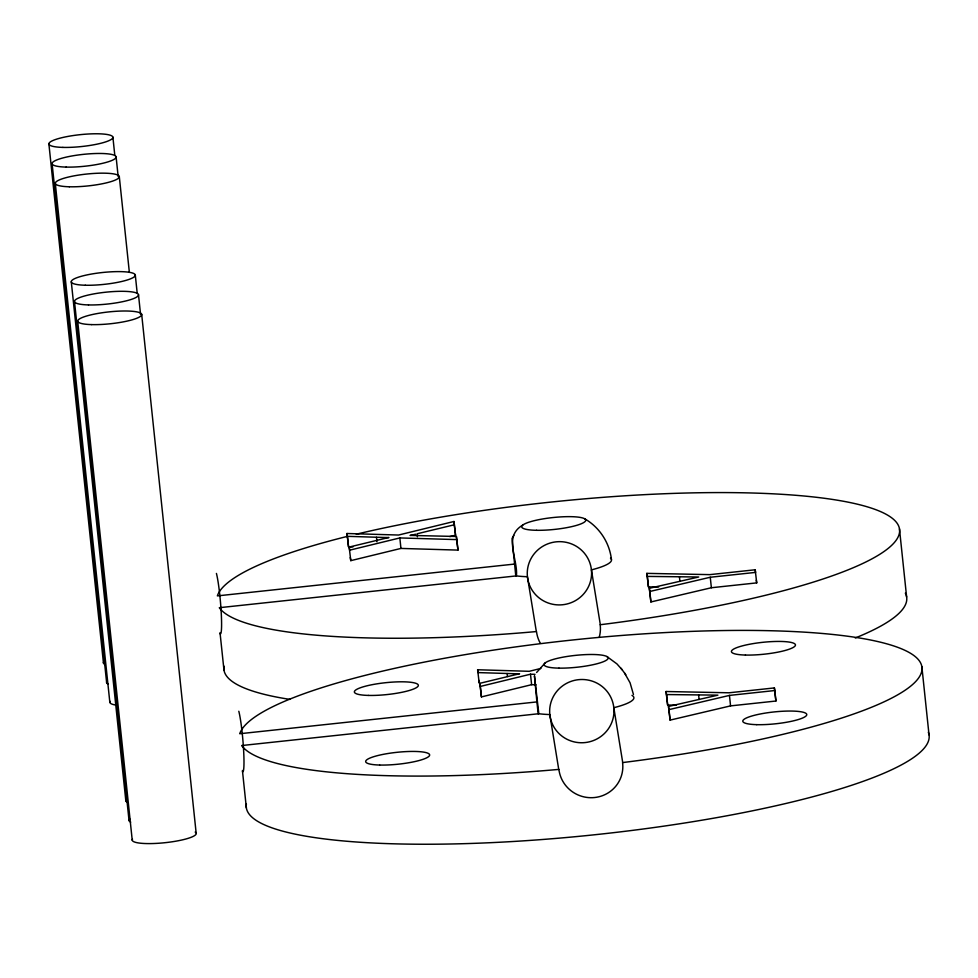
<?xml version="1.0" encoding="UTF-8"?>
<svg xmlns="http://www.w3.org/2000/svg" width="978" height="978" viewBox="0 0 978 978"><rect width="100%" height="100%" fill="white"/><g stroke="black" fill="none" stroke-linecap="round" stroke-linejoin="round"><path stroke-width="1.47" d="M513.756 535.418L512.044 538.548L515.797 576.066M536.604 672.485L545.186 662.913M522.79 525.076C503.01 536.58 518.071 558.695 516.433 575.895A53.643 9.963 -6 0 0 527.423 576.714L536.335 631.568A343.302 63.741 -6 0 1 219.28 607.705L516.433 575.895M449.819 536.604L455.565 535.211L453.939 521.494L398.559 535.039L346.97 533.499L348.535 546.824L352.887 546.959M540.871 668.439L529.22 671.299L477.631 669.759L479.196 683.084L478.731 680.236M413.718 534.587L410.063 535.418L456.371 536.47L457.985 550.101L400.943 548.426L350.784 560.651L349.17 547.057L384.244 538.585A101.736 18.888 -6 0 1 387.74 537.79L388.938 537.533A121.248 22.518 -6 0 1 384.391 537.484L347.434 536.335L346.97 533.499M456.885 539.611L399.843 537.937L349.672 550.174L349.17 547.057M454.464 524.734L417.08 533.792L417.398 536.788M536.115 684.82L531.604 684.686L481.433 696.911L479.831 683.316L514.905 674.844A101.736 18.888 -6 0 1 518.401 674.05L519.587 673.793A121.248 22.518 -6 0 1 515.051 673.744L478.083 672.595L477.631 669.759M481.433 696.911L480.332 686.434L530.504 674.197L535.015 674.331M415.43 534.184L414.586 534.379M755.187 569.783L756.715 582.888L711.373 587.741L650.896 601.959L649.795 591.482L710.26 577.252L755.615 572.399L755.187 569.783L709.845 574.636L646.849 573.365L648.451 586.898L658.659 587.032M670.089 720.114L668.989 709.625L729.466 695.407L774.808 690.541L775.909 701.03L730.566 705.884L670.089 720.114L668.475 706.446L717.901 695.138L666.544 694.551L666.042 691.507L729.038 692.791L774.38 687.925L774.808 690.541M650.896 601.959L649.282 588.304L698.708 576.996L647.35 576.409L646.849 573.365M514.514 564.074L217.361 595.895A343.302 63.741 -6 0 1 347.373 536.384M538.829 713.72L241.664 745.542A343.302 63.741 -6 0 0 558.731 769.405L549.819 714.551A53.643 9.963 -6 0 1 538.829 713.72L534.453 675.835L536.91 701.911L239.744 733.732A343.302 63.741 -6 0 1 580.981 639.123A343.302 63.741 -6 0 1 921.374 664.747A343.302 63.741 -6 0 1 622.729 762.559L613.817 707.705A32.188 31.626 -9.2 0 0 562.949 685.602A32.188 31.626 -9.2 0 0 568.683 740.077A32.188 31.626 -9.2 0 0 613.817 707.705A53.643 9.963 -6 0 0 631.971 695.37M666.042 691.507L667.644 705.04L676.397 705.162M606.91 656.544L616.922 663.891L622.142 669.771M584.514 518.707C599.343 527.056 609.575 542.668 611.446 559.563M624.575 673.084L630.076 682.803L633.463 694.514M621.018 668.255L625.773 674.698M756.287 580.272L756.715 582.888M775.909 701.03L774.38 687.925M649.282 588.304L649.795 591.482M668.475 706.446L668.989 709.625M455.565 535.211L453.939 521.494M457.985 550.101L456.371 536.47M479.831 683.316L480.332 686.434M350.271 557.546L350.784 560.651M538.193 713.903L536.91 701.911M921.863 666.703L929.027 734.845M899.467 528.866L906.63 597.008M729.466 695.407L730.566 705.884M710.26 577.252L711.373 587.741M698.634 695.016L699.111 699.502M679.441 576.861L679.918 581.36M666.544 694.551L667.644 705.04M647.35 576.409L648.451 586.898M530.504 674.197L531.604 684.686M507.142 673.536L507.46 676.531M399.843 537.937L400.943 548.426M376.481 537.277L376.958 541.763M347.434 536.335L348.535 546.824M242.422 770.505L246.37 807.938M220.026 632.668L223.974 670.101M141.688 314.39L196.15 833.06M138.497 294.708L140.563 314.415M135.294 275.014L137.201 293.217M119.292 176.553L129.328 272.104M116.101 156.871L118.167 176.578M112.898 137.177L114.805 155.38M77.69 321.249L132.238 840.2M74.499 301.554L129.035 820.505M71.296 281.86L125.832 800.811M55.294 183.412L109.842 702.363M52.103 163.717L106.639 682.668M48.9 144.035L103.448 662.974M105.086 664.539A32.188 5.978 -6 0 1 104.181 661.434M108.289 684.233A32.188 5.978 -6 0 1 106.908 681.666M115.807 705.065A32.188 5.978 -6 0 1 110.111 701.36M195.172 832.082A32.188 5.978 -6 0 1 166.272 842.559A32.188 5.978 -6 0 1 132.507 839.197M130.685 822.07A32.188 5.978 -6 0 1 129.781 818.953M127.482 802.376A32.188 5.978 -6 0 1 126.578 799.258M905.335 593.169A343.302 63.741 -6 0 1 855.261 637.986M289.855 699.38A343.302 63.741 -6 0 1 223.999 666.128M356.298 534.208A343.302 63.741 -6 0 1 875.506 509.562A343.302 63.741 -6 0 1 600.333 624.722L591.421 569.868A32.188 31.626 -9.2 0 0 540.553 547.766A32.188 31.626 -9.2 0 0 546.286 602.24A32.188 31.626 -9.2 0 0 591.421 569.868A53.643 9.963 -6 0 0 610.48 558.157M540.321 643.255A32.152 31.467 19.9 0 1 536.506 631.556M600.174 624.734A32.152 31.467 19.9 0 1 599.282 637.094M216.419 573.426A32.152 2.836 85 0 1 221.138 611.091A32.152 2.836 85 0 1 220.099 633.768M928.318 732.277A343.302 63.741 -6 0 1 594.404 834.784A343.302 63.741 -6 0 1 246.395 803.965M622.57 762.571A32.152 31.467 19.9 0 1 594.661 797.522A32.152 31.467 19.9 0 1 558.903 769.393M238.803 711.263A32.152 2.836 85 0 1 243.534 748.928A32.152 2.836 85 0 1 242.483 771.605M62.898 147.397A32.188 5.978 -6 0 0 112.825 137.8A32.188 5.978 -6 0 0 66.969 136.602A32.188 5.978 -6 0 0 62.898 147.397M66.101 167.091A32.188 5.978 -6 0 0 116.027 157.495A32.188 5.978 -6 0 0 70.171 156.297A32.188 5.978 -6 0 0 66.101 167.091M69.304 186.774A32.188 5.978 -6 0 0 119.23 177.189A32.188 5.978 -6 0 0 73.374 175.991A32.188 5.978 -6 0 0 69.304 186.774M91.688 324.61A32.188 5.978 -6 0 0 141.614 315.026A32.188 5.978 -6 0 0 95.758 313.828A32.188 5.978 -6 0 0 91.688 324.61M88.497 304.928A32.188 5.978 -6 0 0 138.424 295.332A32.188 5.978 -6 0 0 92.568 294.133A32.188 5.978 -6 0 0 88.497 304.928M85.294 285.234A32.188 5.978 -6 0 0 135.221 275.637A32.188 5.978 -6 0 0 89.365 274.439A32.188 5.978 -6 0 0 85.294 285.234M536.592 530.296A32.188 5.978 -6 0 0 585.724 520.479A32.188 5.978 -6 0 0 538.89 519.66A32.188 5.978 -6 0 0 536.592 530.296M745.444 655.052A32.188 5.978 -6 0 0 795.371 645.456A32.188 5.978 -6 0 0 749.515 644.257A32.188 5.978 -6 0 0 745.444 655.052M368.327 695.419A32.188 5.978 -6 0 0 418.254 685.835A32.188 5.978 -6 0 0 372.398 684.637A32.188 5.978 -6 0 0 368.327 695.419M379.635 765.04A32.188 5.978 -6 0 0 429.562 755.456A32.188 5.978 -6 0 0 383.706 754.258A32.188 5.978 -6 0 0 379.635 765.04M756.752 724.661A32.188 5.978 -6 0 0 806.679 715.077A32.188 5.978 -6 0 0 760.823 713.879A32.188 5.978 -6 0 0 756.752 724.661M558.988 668.133A32.188 5.978 -6 0 0 608.12 658.316A32.188 5.978 -6 0 0 561.286 657.497A32.188 5.978 -6 0 0 558.988 668.133"/></g></svg>
